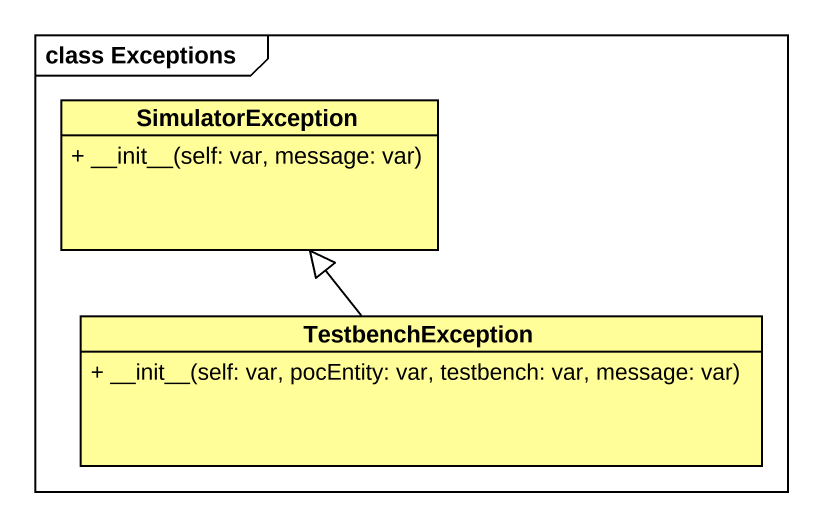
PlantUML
@startuml
mainframe class Exceptions
hide circle
hide empty members
skinparam classAttributeIconSize 0
class SimulatorException #FFFE99 {
  + ~__init~__(self: var, message: var)
}
class TestbenchException #FFFE99 {
  + ~__init~__(self: var, pocEntity: var, testbench: var, message: var)
}
TestbenchException -up-|> SimulatorException
@enduml
